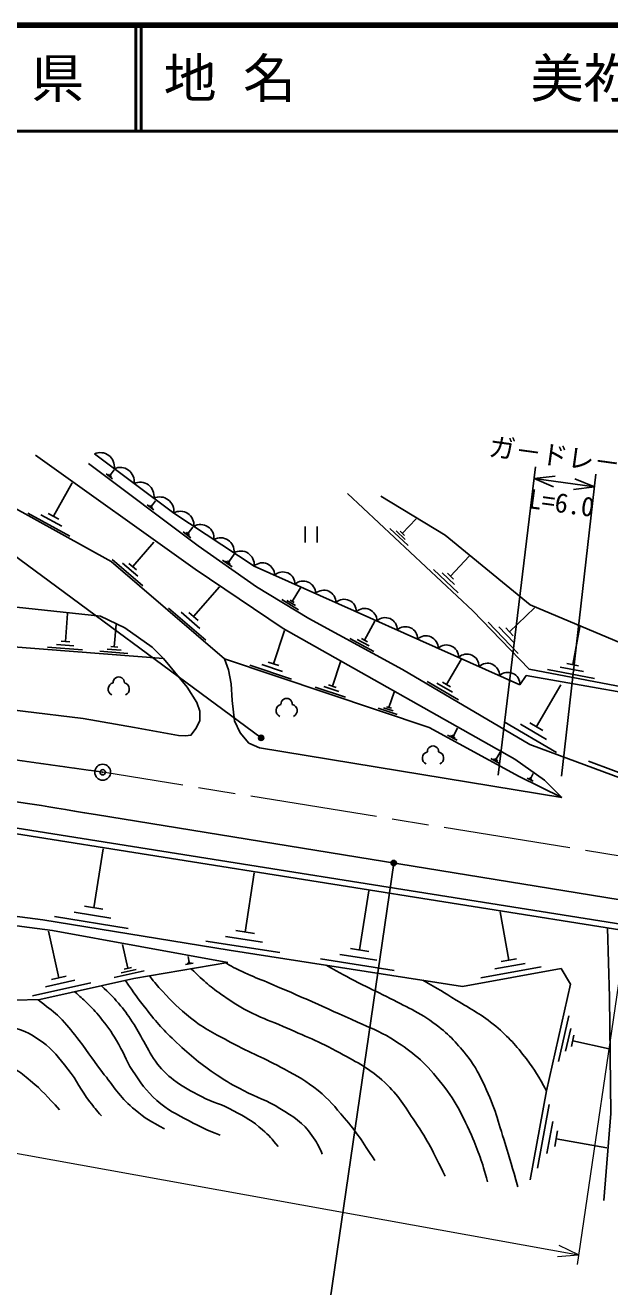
# Model space of a CAD drawing. Units: millimetres, scale not verified. Extents: x 40000 to 680000, y 20000 to 380000.
# Drawn here: x 357312 to 412496, y 260892 to 380000 of the extents above; entities that cross this region are included whole.
import ezdxf
from ezdxf.enums import TextEntityAlignment as Align

# ---------------------------------------------------------------- set-up
doc = ezdxf.new("R2010")
doc.units = ezdxf.units.MM
doc.header["$LTSCALE"] = 1000
doc.header["$PDMODE"] = 32
doc.header["$PDSIZE"] = 500
doc.linetypes.add('CHAIN', pattern=[18.5, 12, -1.5, 3.5, -1.5])
for name, color, linetype, lineweight in [('M-BGD', 7, 'Continuous', 25), ('M-BMK', 2, 'CHAIN', 13), ('M-BMK-SRVR', 3, 'Continuous', 25), ('M-STR-HTXT', 7, 'Continuous', 13), ('M-STR-STRC', 7, 'Continuous', 25), ('M-TTL', 2, 'Continuous', 140), ('M-TTL-LINE', 7, 'Continuous', 50)]:
    doc.layers.add(name, color=color, linetype=linetype, lineweight=lineweight)
doc.layers.add('M-TTL-TXT', color=7, linetype='Continuous')
doc.styles.add('@ＭＳ ゴシック', font='')
doc.styles.add('ＭＳ ゴシック', font='')
doc.styles.get('@ＭＳ ゴシック').set_extended_font_data('@MS Gothic')
doc.styles.get('ＭＳ ゴシック').set_extended_font_data('MS Gothic')

msp = doc.modelspace()

# ---------------------------------------------------------------- linework, layer by layer
at = {"layer": 'M-BGD'}
for p, q in [((365546, 337187), (364944, 337640)), ((365441, 337360), (365140, 337587)), ((365411, 337477), (365260, 337590)), ((365335, 337534), (365698, 338015)), ((359982, 333637), (361734, 336810)), ((369448, 334251), (368830, 334716)), ((369232, 334607), (369604, 335102)), ((361527, 331748), (357560, 333939)), ((360754, 332692), (358771, 333788)), ((360477, 333363), (359486, 333910)), ((369340, 334429), (369031, 334662)), ((369309, 334549), (369155, 334665)), ((372701, 332034), (373145, 332624)), ((383755, 331175), (383755, 332675)), ((384880, 331175), (384880, 332675)), ((393452, 330864), (391729, 332479)), ((392913, 332016), (394206, 333395)), ((367461, 328883), (369446, 331193)), ((372959, 331610), (372222, 332164)), ((372830, 331822), (372461, 332099)), ((372793, 331965), (372609, 332104)), ((393183, 331440), (392321, 332248)), ((393129, 331814), (392698, 332218)), ((376520, 329346), (377024, 330066)), ((368409, 327064), (365520, 329546)), ((367935, 327974), (366491, 329214)), ((367822, 328573), (367100, 329193)), ((376845, 328851), (375944, 329480)), ((376683, 329098), (376232, 329413)), ((376633, 329267), (376408, 329424)), ((397465, 327983), (399219, 329856)), ((398196, 326418), (395856, 328612)), ((397830, 327201), (396660, 328297)), ((397757, 327709), (397172, 328257)), ((373212, 324165), (375640, 326991)), ((382515, 325607), (383290, 326877)), ((383114, 324805), (381527, 325775)), ((382814, 325206), (382021, 325691)), ((382713, 325486), (382316, 325729)), ((361111, 321806), (361317, 324447)), ((374371, 321941), (370839, 324976)), ((373792, 323053), (372025, 324570)), ((373654, 323785), (372771, 324544)), ((403029, 322730), (405392, 324996)), ((365719, 321311), (365883, 323411)), ((380750, 319708), (381804, 322856)), ((389333, 321934), (390316, 323740)), ((403854, 320686), (401021, 323640)), ((403442, 321708), (402025, 323185)), ((403383, 322360), (402675, 323099)), ((408999, 319630), (409675, 323185)), ((361524, 321773), (360698, 321838)), ((390216, 320868), (387958, 322097)), ((389774, 321401), (388646, 322015)), ((389615, 321780), (389051, 322087)), ((362711, 321017), (359409, 321274)), ((361911, 321411), (360260, 321540)), ((366991, 320684), (364366, 320888)), ((366355, 320997), (365043, 321099)), ((366047, 321285), (365391, 321336)), ((382454, 318262), (378519, 319580)), ((381602, 318985), (379634, 319644)), ((381241, 319543), (380258, 319873)), ((386311, 317604), (387074, 319881)), ((397079, 317750), (398462, 320104)), ((410025, 318974), (407804, 319397)), ((409554, 319524), (408444, 319736)), ((398205, 316297), (395262, 318025)), ((404017, 317733), (404591, 318594)), ((411052, 318319), (406608, 319164)), ((387544, 316558), (384698, 317511)), ((386928, 317081), (385505, 317557)), ((386667, 317485), (385956, 317723)), ((391650, 315584), (392132, 317025)), ((397642, 317024), (396171, 317888)), ((397447, 317534), (396712, 317966)), ((405575, 313781), (407890, 317723)), ((391875, 315508), (391425, 315659)), ((392430, 314922), (390628, 315525)), ((392040, 315253), (391139, 315554)), ((397739, 312914), (398132, 313635)), ((407460, 311349), (402533, 314242)), ((406518, 312565), (404054, 314012)), ((406191, 313419), (404959, 314143)), ((398092, 312488), (397190, 312979)), ((397916, 312701), (397465, 312946)), ((397852, 312852), (397627, 312975)), ((401768, 310704), (402134, 311376)), ((402097, 310307), (401256, 310765)), ((401932, 310505), (401512, 310734)), ((401873, 310647), (401663, 310761)), ((417688, 307836), (410503, 310512)), ((405262, 308641), (404690, 308925)), ((405148, 308769), (404862, 308911)), ((405105, 308862), (404962, 308933)), ((405033, 308898), (405261, 309355)), ((363775, 296679), (364674, 302243)), ((378067, 294383), (378937, 299978)), ((358962, 295523), (340611, 297988)), ((388874, 292696), (389739, 298263)), ((364644, 296538), (362905, 296819)), ((376575, 292676), (358962, 295523)), ((367028, 294726), (360072, 295850)), ((365401, 295702), (361924, 296264)), ((402966, 291732), (402138, 296299)), ((360493, 290071), (359508, 294477)), ((378941, 294247), (377193, 294519)), ((367005, 290962), (366500, 293219)), ((381347, 292441), (374353, 293528)), ((379707, 293412), (376210, 293955)), ((372776, 291523), (372680, 292086)), ((398603, 289253), (376575, 292676)), ((392136, 290764), (385178, 291845)), ((390505, 291730), (387026, 292271)), ((389743, 292561), (388004, 292831)), ((403680, 291861), (402253, 291602)), ((368541, 290713), (365720, 290082)), ((367773, 290837), (366362, 290522)), ((367357, 291041), (366652, 290883)), ((373152, 291443), (372449, 291323)), ((372964, 291483), (372613, 291423)), ((372864, 291538), (372688, 291508)), ((407922, 290943), (398603, 289253)), ((406028, 291108), (400319, 290072)), ((404497, 291420), (401642, 290902)), ((363493, 289585), (357985, 288353)), ((361993, 289828), (359239, 289212)), ((361181, 290224), (359804, 289917)), ((407653, 282167), (408620, 286457)), ((408324, 283143), (408807, 285288)), ((408873, 283582), (409115, 284655)), ((408994, 284119), (412426, 283345)), ((405688, 272094), (406785, 278090)), ((406562, 273483), (407110, 276481)), ((407298, 274123), (407572, 275622)), ((407435, 274872), (412232, 273995))]:
    msp.add_line(p, q, dxfattribs=at)
for points in [[(404017, 317733), (378920, 328936), (371327, 333942), (363841, 339524)], [(358267, 339402), (373369, 328643), (381664, 323048), (403548, 310692), (406339, 308710), (407956, 307076)], [(419491, 305759), (416250, 307894), (404958, 312099), (392934, 319161), (384091, 323974), (379161, 326986), (373623, 330860), (363300, 338626)], [(407956, 307076), (403939, 309076), (395444, 313702), (376124, 320171), (365420, 329369), (353474, 335968)], [(425538, 313950), (423682, 314241), (420552, 316206), (404875, 319188), (399567, 324722), (387751, 335795)], [(390881, 335526), (396946, 331848), (404967, 325274), (414161, 321401), (426830, 316975)], [(249487, 309169), (249452, 309726), (251392, 311656), (258147, 316977), (265399, 322377), (270723, 325719), (275575, 327871), (277609, 328575), (281483, 329162), (288995, 329592), (298346, 329592), (302180, 329749), (307306, 330257), (316864, 330237), (332567, 329226), (345283, 326253), (364416, 324218), (366707, 323118), (369280, 321275), (370354, 320221)], [(370354, 320221), (347280, 322017), (335709, 322731), (316038, 324335), (306804, 324570), (300192, 324257), (288963, 322613), (274571, 318651), (262520, 314230), (249487, 309169)], [(328459, 323322), (331710, 318783), (332493, 318052), (333797, 317531), (334997, 317400), (348169, 316331), (357077, 315248), (362789, 314544), (367641, 313683), (371788, 312940), (372442, 312901), (372952, 312970), (373462, 313631), (373798, 314350), (373798, 315231), (373520, 316054), (372593, 317492), (370354, 320221)], [(407956, 307076), (379428, 311769), (378437, 312203), (377602, 313195), (377080, 314325), (376854, 316255), (376759, 317811), (376492, 319142), (376124, 320171)], [(425247, 313410), (423402, 313686), (419994, 315894), (404591, 318594)], [(414329, 295012), (355768, 304313), (345185, 305404), (334162, 306136), (326391, 306476), (321382, 306371), (314187, 305978), (305784, 305114), (293593, 303100), (287253, 301581), (280111, 299618), (267491, 295490), (259156, 292459), (252416, 289821), (243800, 286061), (233632, 281655), (227929, 279311), (218448, 275604), (217424, 275220), (210718, 272665), (203241, 270132), (194982, 267634)], [(414243, 294473), (355697, 303770), (345139, 304859), (334132, 305590), (326385, 305929)], [(561659, 272899), (462808, 289407), (363939, 305470)], [(376432, 291495), (367564, 289982), (358695, 288000), (356322, 287948), (353948, 288443), (342419, 296242)], [(342419, 296242), (348783, 295982), (359895, 294521), (376432, 291495)], [(411943, 269029), (412588, 277265), (412471, 288247), (412277, 294785)], [(404975, 270976), (406514, 279388), (408783, 289456), (407922, 290943)]]:
    msp.add_lwpolyline(points, dxfattribs=at)
for centre, radius, start, end in [((364404, 338327), 1323, 351.38861, 115.19169), ((366276, 336931), 1323, 351.38861, 115.19169), ((368147, 335536), 1323, 351.38861, 115.19169), ((370019, 334140), 1323, 351.38861, 115.19169), ((371961, 332838), 1273, 353.3558, 119.84898), ((373859, 331587), 1273, 353.3558, 119.84898), ((375757, 330335), 1273, 353.3558, 119.84898), ((377655, 329084), 1273, 353.3558, 119.84898), ((379702, 328096), 1148, 358.91957, 132.96957), ((381633, 327234), 1148, 358.91957, 132.96957), ((383564, 326373), 1148, 358.91957, 132.96957), ((385494, 325511), 1148, 358.91957, 132.96957), ((387425, 324649), 1148, 358.91957, 132.96957), ((389355, 323787), 1148, 358.91957, 132.96957), ((391286, 322925), 1148, 358.91957, 132.96957), ((393216, 322064), 1148, 358.91957, 132.96957), ((395147, 321202), 1148, 358.91957, 132.96957), ((397077, 320340), 1148, 358.91957, 132.96957), ((399008, 319478), 1148, 358.91957, 132.96957), ((400939, 318617), 1148, 358.91957, 132.96957), ((366142, 317936), 534, 356.52859, 183.47141), ((402869, 317755), 1148, 358.91957, 132.96957), ((365740, 317320), 599, 102.7182, 246.55164), ((366543, 317320), 599, 293.44836, 77.2818), ((381586, 315295), 599, 102.7182, 246.55164), ((381988, 315911), 534, 356.52859, 183.47141), ((382389, 315295), 599, 293.44836, 77.2818), ((395407, 310805), 599, 102.7182, 246.55164), ((395809, 311422), 534, 356.52859, 183.47141), ((396210, 310805), 599, 293.44836, 77.2818)]:
    msp.add_arc(centre, radius, start, end, dxfattribs=at)
for points, knots in [([(363939, 305470), (358204, 306458), (356608, 306689), (351882, 307278), (345137, 308119), (341327, 308382), (334537, 308687), (328388, 308962), (324932, 309170), (318782, 308947), (312309, 308713), (308668, 308423), (302271, 307408), (294273, 306139), (289782, 305303), (282003, 303052), (276497, 301460), (273482, 300330), (268100, 298357), (258367, 294789), (252951, 292685), (243347, 288784), (235995, 285799), (232005, 283817), (224644, 280855), (219558, 278807), (216727, 277601), (211550, 275795), (207215, 274282), (205749, 273819), (200360, 272195)], [0, 0, 0, 0, 1, 1, 1, 2, 2, 2, 3, 3, 3, 4, 4, 4, 5, 5, 5, 6, 6, 6, 7, 7, 7, 8, 8, 8, 9, 9, 9, 10, 10, 10, 10]), ([(364512, 277026), (363973, 277631), (363829, 277818), (363414, 278344), (362508, 279492), (362257, 280324), (361324, 281451), (360444, 282515), (360027, 283229), (358896, 284020), (357712, 284848), (356911, 285318), (355470, 285411), (353671, 285527), (352675, 284955), (350984, 284333), (349529, 283798), (348855, 283152), (347384, 282664), (345274, 281963), (344059, 281418), (341837, 281394), (338224, 281357), (336197, 282126), (332794, 283342), (330602, 284125), (329425, 284789), (327543, 286159), (326035, 287256), (325229, 287938), (323908, 289254), (323190, 289971), (322913, 290495), (322169, 291185), (321683, 291636), (321499, 291795), (320870, 292281)], [0, 0, 0, 0, 1, 1, 1, 2, 2, 2, 3, 3, 3, 4, 4, 4, 5, 5, 5, 6, 6, 6, 7, 7, 7, 8, 8, 8, 9, 9, 9, 10, 10, 10, 11, 11, 11, 12, 12, 12, 12]), ([(396955, 271325), (395753, 273774), (395402, 274558), (394120, 276455), (393093, 277976), (392600, 278932), (391251, 280176), (389792, 281523), (388750, 282024), (387008, 282976), (384982, 284084), (383762, 284541), (381652, 285480), (380526, 285981), (379850, 286163), (378748, 286715), (377637, 287271), (377040, 287643), (376018, 288349), (374742, 289232), (374327, 289648), (372978, 290906)], [0, 0, 0, 0, 1, 1, 1, 2, 2, 2, 3, 3, 3, 4, 4, 4, 5, 5, 5, 6, 6, 6, 7, 7, 7, 7]), ([(400959, 270793), (400392, 272850), (400157, 273525), (399429, 275192), (398420, 277501), (397727, 278792), (396107, 280722), (394698, 282402), (393694, 283203), (391829, 284356), (390669, 285074), (389924, 285305), (388682, 285869), (385368, 287374), (383507, 288210), (380161, 289643), (379336, 289996), (378852, 290147), (378040, 290530), (377322, 290868), (377081, 290996), (376235, 291461)], [0, 0, 0, 0, 1, 1, 1, 2, 2, 2, 3, 3, 3, 4, 4, 4, 5, 5, 5, 6, 6, 6, 7, 7, 7, 7]), ([(403809, 270321), (403270, 272296), (403113, 272831), (402611, 274423), (401937, 276560), (401672, 277813), (400698, 279831), (400162, 280941), (399873, 281589), (399116, 282561), (398085, 283883), (397445, 284612), (396107, 285621), (394429, 286888), (393290, 287304), (391429, 288282), (390410, 288818), (389810, 289059), (388786, 289586), (387577, 290210), (387189, 290432), (385728, 291254)], [0, 0, 0, 0, 1, 1, 1, 2, 2, 2, 3, 3, 3, 4, 4, 4, 5, 5, 5, 6, 6, 6, 7, 7, 7, 7]), ([(385359, 273398), (385025, 274219), (384835, 274522), (384385, 275172), (383506, 276445), (382663, 276896), (381360, 277728), (380097, 278534), (379240, 278714), (377916, 279415), (376929, 279938), (376373, 280234), (375447, 280858), (373849, 281936), (373015, 282641), (371604, 283954), (370379, 285094), (369758, 285808), (368717, 287119), (367912, 288133), (367643, 288509), (366775, 289806)], [0, 0, 0, 0, 1, 1, 1, 2, 2, 2, 3, 3, 3, 4, 4, 4, 5, 5, 5, 6, 6, 6, 7, 7, 7, 7]), ([(390312, 272799), (389056, 274748), (388693, 275378), (387426, 276851), (386517, 277907), (386033, 278540), (384956, 279424), (383819, 280358), (383057, 280721), (381774, 281441), (379854, 282520), (378661, 282902), (376731, 283963), (375206, 284801), (374278, 285184), (372923, 286276), (371808, 287174), (371226, 287738), (370262, 288797), (369765, 289344), (369590, 289536), (369032, 290233)], [0, 0, 0, 0, 1, 1, 1, 2, 2, 2, 3, 3, 3, 4, 4, 4, 5, 5, 5, 6, 6, 6, 7, 7, 7, 7]), ([(406514, 279388), (405730, 280823), (405455, 281287), (404622, 282399), (403630, 283723), (402990, 284423), (401726, 285490), (400395, 286614), (399487, 287032), (398009, 287955), (396794, 288714), (396386, 288955), (394859, 289835)], [0, 0, 0, 0, 1, 1, 1, 2, 2, 2, 3, 3, 3, 4, 4, 4, 4]), ([(375721, 275193), (374318, 275767), (373891, 275950), (372776, 276550), (371537, 277216), (370790, 277551), (369739, 278486), (368670, 279435), (368215, 280131), (367432, 281326), (366749, 282368), (366579, 283076), (365936, 284143), (365394, 285042), (365037, 285514), (364383, 286334), (363929, 286903), (363637, 287192), (363119, 287702), (362694, 288121), (362541, 288259), (361994, 288737)], [0, 0, 0, 0, 1, 1, 1, 2, 2, 2, 3, 3, 3, 4, 4, 4, 5, 5, 5, 6, 6, 6, 7, 7, 7, 7]), ([(381201, 274130), (380581, 274894), (380344, 275139), (379717, 275706), (378767, 276566), (378101, 276892), (376981, 277515), (375853, 278143), (375098, 278246), (373956, 278848), (372890, 279410), (372268, 279703), (371312, 280436), (370661, 280936), (370335, 281276), (369811, 281909), (369185, 282665), (369003, 283210), (368501, 284053), (368071, 284777), (367889, 285219), (367423, 285920), (366952, 286628), (366666, 287013), (366113, 287659), (365529, 288341), (365287, 288563), (364501, 289297)], [0, 0, 0, 0, 1, 1, 1, 2, 2, 2, 3, 3, 3, 4, 4, 4, 5, 5, 5, 6, 6, 6, 7, 7, 7, 8, 8, 8, 9, 9, 9, 9]), ([(370445, 275804), (369138, 276496), (368679, 276784), (367680, 277595), (366342, 278682), (365852, 279571), (364776, 280917), (363802, 282135), (363367, 282901), (362411, 284134), (361802, 284920), (361468, 285368), (360794, 286099), (360196, 286747), (359757, 287003), (359072, 287559), (358861, 287731), (358794, 287787), (358530, 287996)], [0, 0, 0, 0, 1, 1, 1, 2, 2, 2, 3, 3, 3, 4, 4, 4, 5, 5, 5, 6, 6, 6, 6]), ([(360544, 277594), (359322, 278933), (358975, 279384), (357797, 280341), (357217, 280812), (356925, 281136), (356267, 281489), (355590, 281851), (355191, 282056), (354441, 282219), (353638, 282394), (353147, 282376), (352337, 282237), (351223, 282044), (350664, 281681), (349589, 281332), (348887, 281104), (348490, 280989), (347789, 280758), (346981, 280493), (346725, 280402), (345729, 280054)], [0, 0, 0, 0, 1, 1, 1, 2, 2, 2, 3, 3, 3, 4, 4, 4, 5, 5, 5, 6, 6, 6, 7, 7, 7, 7])]:
    msp.add_open_spline(points, degree=3, knots=knots, dxfattribs=at)
at = {"layer": 'M-BMK'}
msp.add_lwpolyline([(562373, 277259), (463508, 293457), (364626, 309472)], dxfattribs=at)
msp.add_open_spline([(364626, 309472), (344982, 312156), (338587, 313609), (321837, 312869), (312378, 312452), (307070, 311947), (297714, 310496), (293214, 309799), (290716, 309229), (286311, 308076), (278356, 305995), (273866, 304888), (266108, 302164), (259598, 299877), (256008, 298431), (249629, 295801), (240321, 291964), (235246, 289486), (225947, 285628), (220769, 283480), (217839, 282344), (212571, 280429), (201887, 276546), (195866, 274324), (184796, 271738), (179726, 270553), (176787, 270370), (171625, 269691), (168918, 269335), (167400, 269112), (164676, 268924), (160352, 268626), (157916, 268552), (153583, 268667), (147093, 268838), (143440, 268917), (136991, 269668), (129207, 270573), (124888, 271405), (117154, 272661), (105127, 274614), (98376, 275670), (86445, 278139), (82102, 279038), (80683, 279314), (75344, 280523)], degree=3, knots=[0, 0, 0, 0, 1, 1, 1, 2, 2, 2, 3, 3, 3, 4, 4, 4, 5, 5, 5, 6, 6, 6, 7, 7, 7, 8, 8, 8, 9, 9, 9, 10, 10, 10, 11, 11, 11, 12, 12, 12, 13, 13, 13, 14, 14, 14, 15, 15, 15, 15], dxfattribs=at)
at = {"layer": 'M-BMK-SRVR'}
msp.add_circle((364626, 309472), 750, dxfattribs=at)
msp.add_point((364626, 309472), dxfattribs=at)
at = {"layer": 'M-STR-HTXT'}
for p, q in [((413905, 293595), (409408, 263008)), ((339207, 276609), (409542, 263921)), ((409542, 263921), (407733, 264773)), ((407549, 263755), (409542, 263921))]:
    msp.add_line(p, q, dxfattribs=at)
at = {"layer": 'M-STR-STRC'}
for p, q in [((401946, 309205), (405489, 338293)), ((407338, 337440), (405354, 337189)), ((411056, 336407), (405354, 337189)), ((405354, 337189), (407198, 336414)), ((407945, 309101), (411194, 337613)), ((411056, 336407), (409213, 337183)), ((409072, 336157), (411056, 336407)), ((379582, 312723), (349689, 334810)), ((392104, 300894), (385618, 256391))]:
    msp.add_line(p, q, dxfattribs=at)
for centre, radius in [((379582, 312723), 150), ((379582, 312723), 120), ((379582, 312723), 90), ((379582, 312723), 60), ((379582, 312723), 30), ((392104, 300894), 150), ((392104, 300894), 120), ((392104, 300894), 90), ((392104, 300894), 60), ((392104, 300894), 30)]:
    msp.add_circle(centre, radius, dxfattribs=at)
for p in [(379582, 312723), (392104, 300894)]:
    msp.add_point(p, dxfattribs=at)
at = {"layer": 'M-TTL'}
msp.add_line((680000, 380000), (40000, 380000), dxfattribs=at)
at = {"layer": 'M-TTL-LINE'}
for p, q in [((367750, 380000), (367750, 370000)), ((368250, 380000), (368250, 370000)), ((40000, 370000), (680000, 370000))]:
    msp.add_line(p, q, dxfattribs=at)

# ---------------------------------------------------------------- texts
at = {"layer": 'M-STR-STRC', "style": 'ＭＳ ゴシック'}
msp.add_text('ガ－ドレ－ル', height=1833, rotation=352.188, dxfattribs=at).set_placement((408341, 337789), align=Align.BOTTOM_CENTER)
at = {"layer": 'M-STR-STRC', "style": '@ＭＳ ゴシック'}
msp.add_text('L=6.0', height=1833, rotation=352.188, dxfattribs=at).set_placement((408069, 335808), align=Align.TOP_CENTER)
at = {"layer": 'M-TTL-TXT', "style": 'ＭＳ ゴシック'}
msp.add_text('山\u3000口\u3000県', height=3666, dxfattribs=at).set_placement((350375, 375000), align=Align.MIDDLE_CENTER)
for s, p in [('地 名', (370380, 375000)), ('美祢市美東町大田', (405024, 375000))]:
    msp.add_text(s, height=3666, dxfattribs=at).set_placement(p, align=Align.MIDDLE_LEFT)

doc.saveas('drawing.dxf')
